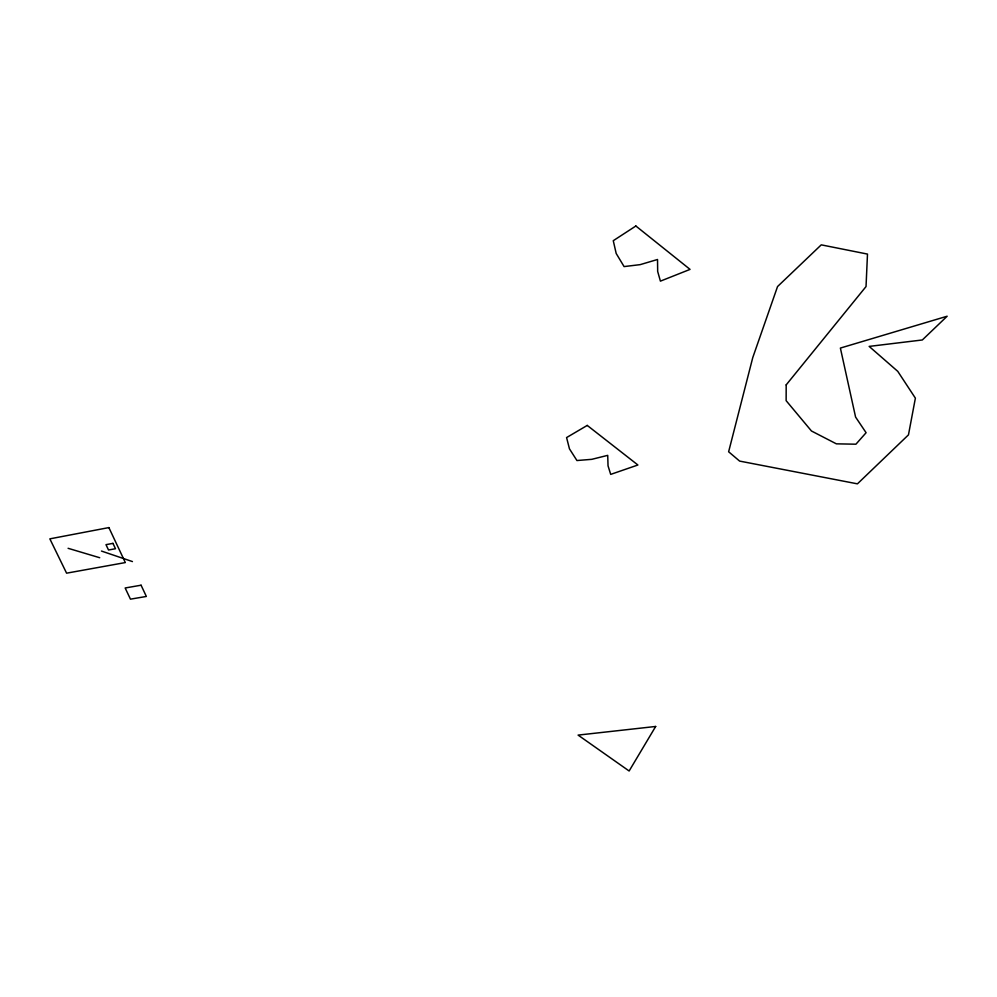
<?xml version="1.0" encoding="UTF-8"?>
<svg xmlns="http://www.w3.org/2000/svg" width="997" height="997" viewBox="0 0 997 997"><rect width="100%" height="100%" fill="white"/><g stroke="black" fill="none" stroke-linecap="round" stroke-linejoin="round"><path stroke-width="1.5" d="M68.095 548.3L99.712 557.722M101.457 551.054L132.439 561.573M786.184 384.879L786.135 400.669L811.458 430.991L836.358 443.839L855.924 444.201L866.094 432.723L855.588 417.082L840.384 348.065L947.15 316.223L922.337 339.965L869.16 346.408L897.761 371.345L915.383 398.152L908.466 434.866L857.432 483.844L739.612 461.088L728.633 451.766L752.772 357.562L777.548 286.55L821.254 244.851L867.49 254.085L866.032 286.563L786.184 384.879M655.677 726.464L629.132 770.993L578.098 735.101L655.677 726.464M635.862 226.007L613.267 240.701L616.196 253.487L624.085 266.585L640.174 264.641L657.522 259.494L657.671 271.446L660.413 281.142L690.061 269.389L635.862 226.007M587.245 425.42L566.583 437.571L569.461 448.837L576.939 460.539L591.769 459.33L607.721 455.355L608.033 465.811L610.7 474.385L637.906 465.001L587.245 425.42M108.885 527.587L49.85 538.854L66.587 573.175L125.323 562.57L108.885 527.587M112.96 543.365L105.994 544.661L108.523 550.008L115.478 548.724L112.96 543.365M141.076 585.214L125.161 587.981L130.457 599.16L146.347 596.455L141.076 585.214"/></g></svg>
